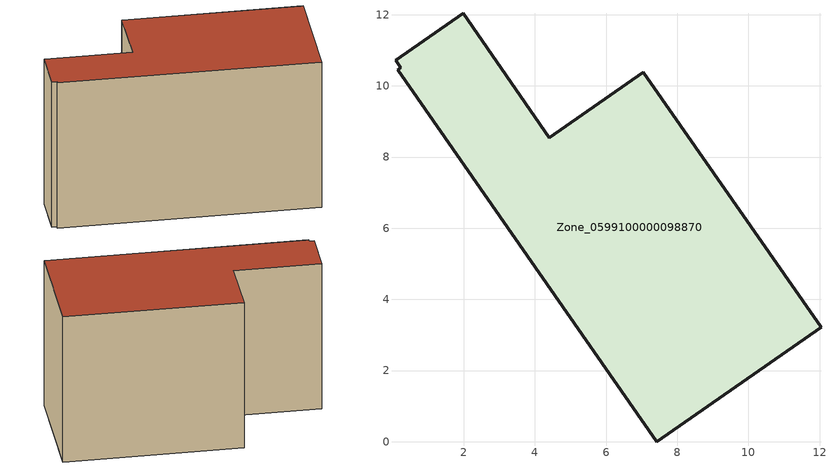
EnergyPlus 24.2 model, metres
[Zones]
Zone_0599100000098870
 floor ground (C_G): 7.43,0 0.14,10.46 0.23,10.51 0.09,10.72 1.98,12.04 4.41,8.54 7.04,10.38 12.04,3.21 z0
 wall outside (C_F): 12.04,3.21 7.04,10.38 4.41,8.54 1.98,12.04 0.09,10.72 0.23,10.51 0.14,10.46 7.43,0 12.04,3.21 z0:7.88
 roof outside (C_R): 0.14,10.46 7.43,0 12.04,3.21 7.04,10.38 4.41,8.54 1.98,12.04 0.09,10.72 0.23,10.51 z7.88
[BUILDING]
Pand.0599100000098870: North Axis=0; Terrain=City; Loads Convergence Tolerance Value=0.04; Temperature Convergence Tolerance Value=0.4; Solar Distribution=FullExterior; Maximum Number of Warmup Days=25; Minimum Number of Warmup Days=1
[Site:Location]
Rotterdam.The.Hague.AP_ZH_NLD Design_Conditions: Latitude=51.96; Longitude=4.45; Time Zone=1; Elevation=-4.5
[SITE:GROUNDTEMPERATURE:BUILDINGSURFACE]
18, 18, 18, 18, 18, 18, 18, 18, 18, 18, 18, 18
[MATERIAL] Thermal Absorptance=0.9; Solar Absorptance=0.7; Visible Absorptance=0.7
Name | Roughness | Thickness | Conductivity | Density | Specific Heat
G.TC.1975-1991 | MediumSmooth | 0.15 | 0.288461 | 540 | 1210
F.TC.1975-1991 | Rough | 0.3 | 0.230769 | 1920 | 840
R.TC.1975-1991 | MediumRough | 0.2 | 0.153846 | 1500 | 1000
[CONSTRUCTION]
C_G: G.TC.1975-1991
C_F: F.TC.1975-1991
C_R: R.TC.1975-1991
[ZONE]
Zone_0599100000098870: Type=1; Multiplier=1; Ceiling Height=Autocalculate; Volume=Autocalculate; Floor Area=autocalculate; Part of Total Floor Area=Yes
[ZONEINFILTRATION:DESIGNFLOWRATE]
Infil_Zone_0599100000098870: Zone or ZoneList or Space or SpaceList=Zone_0599100000098870; Schedule=AlwaysOn; Design Flow Rate Calculation Method=Flow/Area; Flow Rate per Floor Area=0.003; Constant Term Coefficient=1; Temperature Term Coefficient=0; Velocity Term Coefficient=0; Velocity Squared Term Coefficient=0
[HVACTEMPLATE:ZONE:IDEALLOADSAIRSYSTEM]
Zone_0599100000098870: Maximum Heating Supply Air Temperature=50; Minimum Cooling Supply Air Temperature=13; Maximum Heating Supply Air Humidity Ratio=0.0156; Minimum Cooling Supply Air Humidity Ratio=0.0077; Heating Limit=NoLimit; Cooling Limit=NoLimit; Dehumidification Control Type=ConstantSensibleHeatRatio; Cooling Sensible Heat Ratio=0.7; Dehumidification Setpoint=60; Humidification Control Type=None; Humidification Setpoint=30; Outdoor Air Method=None; Outdoor Air Flow Rate per Person=0.00944; Outdoor Air Flow Rate per Zone Floor Area=0; Outdoor Air Flow Rate per Zone=0; Demand Controlled Ventilation Type=None; Outdoor Air Economizer Type=NoEconomizer; Heat Recovery Type=None; Sensible Heat Recovery Effectiveness=0.7; Latent Heat Recovery Effectiveness=0.65
[ZONECONTROL:THERMOSTAT]
ThermostatControl_Zone_0599100000098870: Zone or ZoneList=Zone_0599100000098870; Control Type Schedule=DualSetpointControlType; Control 1=Thermostat_Zone_0599100000098870; Temperature Difference Between Cutout And Setpoint=0
[THERMOSTATSETPOINT:DUALSETPOINT]
Thermostat_Zone_0599100000098870: Heating Setpoint Temperature Schedule=HeatingSetpoint_Zone_0599100000098870; Cooling Setpoint Temperature Schedule=CoolingSetpoint_Zone_0599100000098870
[SCHEDULE:COMPACT]
HeatingSetpoint_Zone_0599100000098870: Through: 12/31, For: AllDays, Until: 24:00, 21
CoolingSetpoint_Zone_0599100000098870: Through: 12/31, For: AllDays, Until: 24:00, 24
DualSetpointControlType: Through: 12/31, For: AllDays, Until: 24:00, 4
AlwaysOn: Through: 12/31, For: AllDays, Until: 24:00, 1
